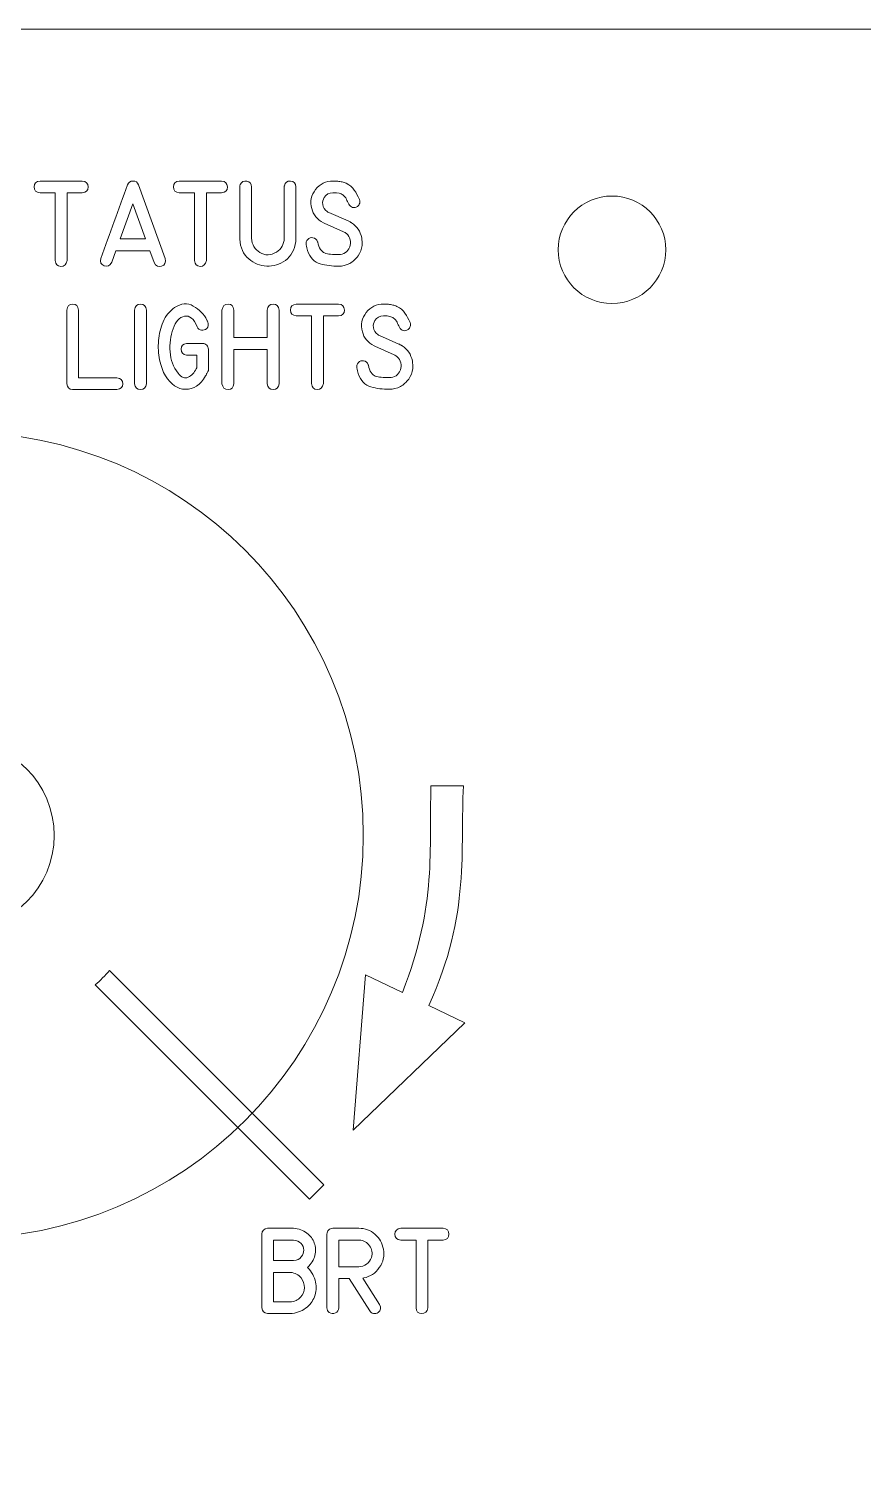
# Model space of a CAD drawing. Header units: millimetres. Extents: x -72 to 72, y -60 to 60.
# Drawn here: x -39.2 to -8.1, y 6.1 to 60.2 of the extents above; entities that cross this region are included whole.
import ezdxf

# ---------------------------------------------------------------- set-up
doc = ezdxf.new("R2010")
doc.units = ezdxf.units.MM
for name, color, linetype in [('CUT', 7, 'Continuous'), ('ENGRAVE', 1, 'Continuous'), ('KNOB_REF_DO_NOT_CUT', 8, 'Continuous')]:
    doc.layers.add(name, color=color, linetype=linetype)

msp = doc.modelspace()

# ---------------------------------------------------------------- linework, layer by layer
at = {"layer": 'CUT', "lineweight": 9}
for centre, major_axis, ratio in [((-17.4739, 52.0091), (0, 2), 1), ((-41.7249, 30.2206), (3.5001, 0), 0.9999714)]:
    msp.add_ellipse(centre, major_axis=major_axis, ratio=ratio, dxfattribs=at)
msp.add_open_spline([(70.6599, -60.1342), (70.9361, -60.152), (71.2072, -60.0547), (71.409, -59.8654), (71.409, -59.8654), (71.6108, -59.676), (71.7252, -59.413), (71.725, -59.1363), (71.725, -59.1363), (71.725, -59.1363), (71.725, -45.2787), (71.725, -45.2787), (71.725, -45.2787), (71.7248, -45.0133), (71.6193, -44.7589), (71.4315, -44.5713), (71.4315, -44.5713), (71.2437, -44.3838), (70.9904, -44.2785), (70.725, -44.2787), (70.725, -44.2787), (70.725, -44.2787), (68.2625, -44.2787), (68.2625, -44.2787), (68.2625, -44.2787), (65.9403, -44.2787), (63.7945, -43.0398), (62.6333, -41.0287), (62.6333, -41.0287), (61.4722, -39.0176), (61.4722, -36.5398), (62.6333, -34.5287), (62.6333, -34.5287), (63.7945, -32.5176), (65.9403, -31.2787), (68.2625, -31.2787), (68.2625, -31.2787), (68.2625, -31.2787), (70.725, -31.2787), (70.725, -31.2787), (70.725, -31.2787), (70.9904, -31.2785), (71.2448, -31.173), (71.4324, -30.9852), (71.4324, -30.9852), (71.6199, -30.7974), (71.7252, -30.5441), (71.725, -30.2787), (71.725, -30.2787), (71.725, -30.2787), (71.725, 40.4463), (71.725, 40.4463), (71.725, 40.4463), (71.7248, 40.7117), (71.6193, 40.9661), (71.4315, 41.1537), (71.4315, 41.1537), (71.2437, 41.3412), (70.9904, 41.4465), (70.725, 41.4463), (70.725, 41.4463), (70.725, 41.4463), (68.2625, 41.4463), (68.2625, 41.4463), (68.2625, 41.4463), (65.9403, 41.4463), (63.7945, 42.6852), (62.6333, 44.6963), (62.6333, 44.6963), (61.4722, 46.7074), (61.4722, 49.1852), (62.6333, 51.1963), (62.6333, 51.1963), (63.7945, 53.2074), (65.9403, 54.4463), (68.2625, 54.4463), (68.2625, 54.4463), (68.2625, 54.4463), (70.725, 54.4463), (70.725, 54.4463), (70.725, 54.4463), (70.9904, 54.4465), (71.2448, 54.552), (71.4324, 54.7398), (71.4324, 54.7398), (71.6199, 54.9276), (71.7252, 55.1809), (71.725, 55.4463), (71.725, 55.4463), (71.725, 55.4463), (71.725, 59.2206), (71.725, 59.2206), (71.725, 59.2206), (71.7248, 59.486), (71.6193, 59.7404), (71.4315, 59.928), (71.4315, 59.928), (71.2437, 60.1155), (70.9904, 60.2208), (70.725, 60.2206), (70.725, 60.2206), (70.725, 60.2206), (-70.725, 60.2206), (-70.725, 60.2206), (-70.725, 60.2206), (-70.9904, 60.2204), (-71.2448, 60.1148), (-71.4324, 59.9271), (-71.4324, 59.9271), (-71.6199, 59.7393), (-71.7252, 59.486), (-71.725, 59.2206), (-71.725, 59.2206), (-71.725, 59.2206), (-71.725, 55.4463), (-71.725, 55.4463), (-71.725, 55.4463), (-71.7248, 55.1809), (-71.6192, 54.9265), (-71.4315, 54.7389), (-71.4315, 54.7389), (-71.2437, 54.5514), (-70.9904, 54.4461), (-70.725, 54.4463), (-70.725, 54.4463), (-70.725, 54.4463), (-68.2625, 54.4463), (-68.2625, 54.4463), (-68.2625, 54.4463), (-65.9403, 54.4463), (-63.7944, 53.2074), (-62.6333, 51.1963), (-62.6333, 51.1963), (-61.4722, 49.1852), (-61.4722, 46.7074), (-62.6333, 44.6963), (-62.6333, 44.6963), (-63.7944, 42.6852), (-65.9403, 41.4463), (-68.2625, 41.4463), (-68.2625, 41.4463), (-68.2625, 41.4463), (-70.725, 41.4463), (-70.725, 41.4463), (-70.725, 41.4463), (-70.9904, 41.4461), (-71.2448, 41.3405), (-71.4324, 41.1528), (-71.4324, 41.1528), (-71.6199, 40.965), (-71.7252, 40.7117), (-71.725, 40.4463), (-71.725, 40.4463), (-71.725, 40.4463), (-71.725, -30.2787), (-71.725, -30.2787), (-71.725, -30.2787), (-71.7248, -30.5441), (-71.6192, -30.7985), (-71.4315, -30.9861), (-71.4315, -30.9861), (-71.2437, -31.1736), (-70.9904, -31.2789), (-70.725, -31.2787), (-70.725, -31.2787), (-70.725, -31.2787), (-68.2625, -31.2787), (-68.2625, -31.2787), (-68.2625, -31.2787), (-65.9403, -31.2787), (-63.7944, -32.5176), (-62.6333, -34.5287), (-62.6333, -34.5287), (-61.4722, -36.5398), (-61.4722, -39.0176), (-62.6333, -41.0287), (-62.6333, -41.0287), (-63.7944, -43.0398), (-65.9403, -44.2787), (-68.2625, -44.2787), (-68.2625, -44.2787), (-68.2625, -44.2787), (-70.725, -44.2787), (-70.725, -44.2787), (-70.725, -44.2787), (-70.9904, -44.2789), (-71.2448, -44.3845), (-71.4324, -44.5722), (-71.4324, -44.5722), (-71.6199, -44.76), (-71.7252, -45.0133), (-71.725, -45.2787), (-71.725, -45.2787), (-71.725, -45.2787), (-71.725, -49.9113), (-71.725, -49.9113), (-71.725, -49.9113), (-71.7247, -50.4387), (-71.3163, -50.8752), (-70.7901, -50.9092), (-70.7901, -50.9092), (-70.7901, -50.9092), (70.6599, -60.1342), (70.6599, -60.1342)], degree=3, knots=[0, 0, 0, 0, 0.0192308, 0.0192308, 0.0192308, 0.0192308, 0.0384615, 0.0384615, 0.0384615, 0.0384615, 0.0576923, 0.0576923, 0.0576923, 0.0576923, 0.0769231, 0.0769231, 0.0769231, 0.0769231, 0.0961538, 0.0961538, 0.0961538, 0.0961538, 0.1153846, 0.1153846, 0.1153846, 0.1153846, 0.1346154, 0.1346154, 0.1346154, 0.1346154, 0.1538462, 0.1538462, 0.1538462, 0.1538462, 0.1730769, 0.1730769, 0.1730769, 0.1730769, 0.1923077, 0.1923077, 0.1923077, 0.1923077, 0.2115385, 0.2115385, 0.2115385, 0.2115385, 0.2307692, 0.2307692, 0.2307692, 0.2307692, 0.25, 0.25, 0.25, 0.25, 0.2692308, 0.2692308, 0.2692308, 0.2692308, 0.2884615, 0.2884615, 0.2884615, 0.2884615, 0.3076923, 0.3076923, 0.3076923, 0.3076923, 0.3269231, 0.3269231, 0.3269231, 0.3269231, 0.3461538, 0.3461538, 0.3461538, 0.3461538, 0.3653846, 0.3653846, 0.3653846, 0.3653846, 0.3846154, 0.3846154, 0.3846154, 0.3846154, 0.4038462, 0.4038462, 0.4038462, 0.4038462, 0.4230769, 0.4230769, 0.4230769, 0.4230769, 0.4423077, 0.4423077, 0.4423077, 0.4423077, 0.4615385, 0.4615385, 0.4615385, 0.4615385, 0.4807692, 0.4807692, 0.4807692, 0.4807692, 0.5, 0.5, 0.5, 0.5, 0.5192308, 0.5192308, 0.5192308, 0.5192308, 0.5384615, 0.5384615, 0.5384615, 0.5384615, 0.5576923, 0.5576923, 0.5576923, 0.5576923, 0.5769231, 0.5769231, 0.5769231, 0.5769231, 0.5961538, 0.5961538, 0.5961538, 0.5961538, 0.6153846, 0.6153846, 0.6153846, 0.6153846, 0.6346154, 0.6346154, 0.6346154, 0.6346154, 0.6538462, 0.6538462, 0.6538462, 0.6538462, 0.6730769, 0.6730769, 0.6730769, 0.6730769, 0.6923077, 0.6923077, 0.6923077, 0.6923077, 0.7115385, 0.7115385, 0.7115385, 0.7115385, 0.7307692, 0.7307692, 0.7307692, 0.7307692, 0.75, 0.75, 0.75, 0.75, 0.7692308, 0.7692308, 0.7692308, 0.7692308, 0.7884615, 0.7884615, 0.7884615, 0.7884615, 0.8076923, 0.8076923, 0.8076923, 0.8076923, 0.8269231, 0.8269231, 0.8269231, 0.8269231, 0.8461538, 0.8461538, 0.8461538, 0.8461538, 0.8653846, 0.8653846, 0.8653846, 0.8653846, 0.8846154, 0.8846154, 0.8846154, 0.8846154, 0.9038462, 0.9038462, 0.9038462, 0.9038462, 0.9230769, 0.9230769, 0.9230769, 0.9230769, 0.9423077, 0.9423077, 0.9423077, 0.9423077, 0.9615385, 0.9615385, 0.9615385, 0.9615385, 1, 1, 1, 1], dxfattribs=at)
at = {"layer": 'ENGRAVE', "lineweight": 9}
for points, knots in [([(-38.1826, 51.609), (-38.1826, 51.609), (-38.1826, 54.1299), (-38.1826, 54.1299), (-38.1826, 54.1299), (-38.1826, 54.1299), (-38.7514, 54.1299), (-38.7514, 54.1299), (-38.7514, 54.1299), (-38.8959, 54.141), (-38.9684, 54.214), (-38.9679, 54.3474), (-38.9679, 54.3474), (-38.9673, 54.4813), (-38.8948, 54.5548), (-38.7514, 54.567), (-38.7514, 54.567), (-38.7514, 54.567), (-37.1777, 54.567), (-37.1777, 54.567), (-37.1777, 54.567), (-37.0354, 54.5559), (-36.9634, 54.4823), (-36.9629, 54.3474), (-36.9629, 54.3474), (-36.9623, 54.213), (-37.0343, 54.14), (-37.1777, 54.1299), (-37.1777, 54.1299), (-37.1777, 54.1299), (-37.745, 54.1299), (-37.745, 54.1299), (-37.745, 54.1299), (-37.745, 54.1299), (-37.745, 51.609), (-37.745, 51.609), (-37.745, 51.609), (-37.7688, 51.4624), (-37.845, 51.3899), (-37.9741, 51.392), (-37.9741, 51.392), (-38.1027, 51.3941), (-38.172, 51.4666), (-38.1826, 51.609)], [0, 0, 0, 0, 0.0833333, 0.0833333, 0.0833333, 0.0833333, 0.1666667, 0.1666667, 0.1666667, 0.1666667, 0.25, 0.25, 0.25, 0.25, 0.3333333, 0.3333333, 0.3333333, 0.3333333, 0.4166667, 0.4166667, 0.4166667, 0.4166667, 0.5, 0.5, 0.5, 0.5, 0.5833333, 0.5833333, 0.5833333, 0.5833333, 0.6666667, 0.6666667, 0.6666667, 0.6666667, 0.75, 0.75, 0.75, 0.75, 0.8333333, 0.8333333, 0.8333333, 0.8333333, 1, 1, 1, 1]), ([(-36.4893, 51.691), (-36.3242, 52.1471), (-36.1586, 52.6027), (-35.9929, 53.0578), (-35.9929, 53.0578), (-35.8268, 53.5129), (-35.6606, 53.9685), (-35.4945, 54.4241), (-35.4945, 54.4241), (-35.4601, 54.5183), (-35.3923, 54.5659), (-35.2913, 54.567), (-35.2913, 54.567), (-35.1897, 54.5681), (-35.1214, 54.5204), (-35.0865, 54.4241), (-35.0865, 54.4241), (-35.0865, 54.4241), (-34.0927, 51.6836), (-34.0927, 51.6836), (-34.0927, 51.6836), (-34.062, 51.5375), (-34.1064, 51.4439), (-34.226, 51.4015), (-34.226, 51.4015), (-34.3462, 51.3587), (-34.4382, 51.4026), (-34.5039, 51.5317), (-34.5039, 51.5317), (-34.5039, 51.5317), (-34.6631, 51.9751), (-34.6631, 51.9751), (-34.6631, 51.9751), (-34.6631, 51.9751), (-35.9268, 51.9751), (-35.9268, 51.9751), (-35.9268, 51.9751), (-35.9268, 51.9751), (-36.0818, 51.5423), (-36.0818, 51.5423), (-36.0818, 51.5423), (-36.148, 51.4121), (-36.2422, 51.3698), (-36.3639, 51.4148), (-36.3639, 51.4148), (-36.4861, 51.4592), (-36.5279, 51.5518), (-36.4893, 51.691)], [0, 0, 0, 0, 0.0769231, 0.0769231, 0.0769231, 0.0769231, 0.1538462, 0.1538462, 0.1538462, 0.1538462, 0.2307692, 0.2307692, 0.2307692, 0.2307692, 0.3076923, 0.3076923, 0.3076923, 0.3076923, 0.3846154, 0.3846154, 0.3846154, 0.3846154, 0.4615385, 0.4615385, 0.4615385, 0.4615385, 0.5384615, 0.5384615, 0.5384615, 0.5384615, 0.6153846, 0.6153846, 0.6153846, 0.6153846, 0.6923077, 0.6923077, 0.6923077, 0.6923077, 0.7692308, 0.7692308, 0.7692308, 0.7692308, 0.8461538, 0.8461538, 0.8461538, 0.8461538, 1, 1, 1, 1]), ([(-33.0016, 51.609), (-33.0016, 51.609), (-33.0016, 54.1299), (-33.0016, 54.1299), (-33.0016, 54.1299), (-33.0016, 54.1299), (-33.5704, 54.1299), (-33.5704, 54.1299), (-33.5704, 54.1299), (-33.7149, 54.141), (-33.7874, 54.214), (-33.7869, 54.3474), (-33.7869, 54.3474), (-33.7863, 54.4813), (-33.7138, 54.5548), (-33.5704, 54.567), (-33.5704, 54.567), (-33.5704, 54.567), (-31.9967, 54.567), (-31.9967, 54.567), (-31.9967, 54.567), (-31.8544, 54.5559), (-31.7824, 54.4823), (-31.7819, 54.3474), (-31.7819, 54.3474), (-31.7813, 54.213), (-31.8533, 54.14), (-31.9967, 54.1299), (-31.9967, 54.1299), (-31.9967, 54.1299), (-32.564, 54.1299), (-32.564, 54.1299), (-32.564, 54.1299), (-32.564, 54.1299), (-32.564, 51.609), (-32.564, 51.609), (-32.564, 51.609), (-32.5878, 51.4624), (-32.664, 51.3899), (-32.7931, 51.392), (-32.7931, 51.392), (-32.9217, 51.3941), (-32.991, 51.4666), (-33.0016, 51.609)], [0, 0, 0, 0, 0.0833333, 0.0833333, 0.0833333, 0.0833333, 0.1666667, 0.1666667, 0.1666667, 0.1666667, 0.25, 0.25, 0.25, 0.25, 0.3333333, 0.3333333, 0.3333333, 0.3333333, 0.4166667, 0.4166667, 0.4166667, 0.4166667, 0.5, 0.5, 0.5, 0.5, 0.5833333, 0.5833333, 0.5833333, 0.5833333, 0.6666667, 0.6666667, 0.6666667, 0.6666667, 0.75, 0.75, 0.75, 0.75, 0.8333333, 0.8333333, 0.8333333, 0.8333333, 1, 1, 1, 1]), ([(-29.2297, 52.4387), (-29.2297, 52.4387), (-29.2297, 52.4075), (-29.2297, 52.4075), (-29.2297, 52.4075), (-29.2329, 52.3556), (-29.235, 52.3249), (-29.2355, 52.3143), (-29.2355, 52.3143), (-29.2789, 51.9984), (-29.4091, 51.7651), (-29.625, 51.6143), (-29.625, 51.6143), (-29.8409, 51.464), (-30.0716, 51.3936), (-30.3161, 51.4036), (-30.3161, 51.4036), (-30.5611, 51.4137), (-30.7855, 51.5026), (-30.9881, 51.6709), (-30.9881, 51.6709), (-31.1913, 51.8397), (-31.3019, 52.0852), (-31.3194, 52.4075), (-31.3194, 52.4075), (-31.3194, 52.4075), (-31.3194, 52.4387), (-31.3194, 52.4387), (-31.3194, 52.4387), (-31.3194, 52.4387), (-31.3194, 54.35), (-31.3194, 54.35), (-31.3194, 54.35), (-31.3194, 54.3807), (-31.3136, 54.4088), (-31.3025, 54.4337), (-31.3025, 54.4337), (-31.2527, 54.5421), (-31.1702, 54.585), (-31.0548, 54.5622), (-31.0548, 54.5622), (-30.94, 54.5395), (-30.8823, 54.4686), (-30.8823, 54.35), (-30.8823, 54.35), (-30.8823, 54.35), (-30.8823, 52.4387), (-30.8823, 52.4387), (-30.8823, 52.4387), (-30.867, 52.2006), (-30.7622, 52.0228), (-30.5685, 51.9053), (-30.5685, 51.9053), (-30.3743, 51.7873), (-30.1706, 51.7926), (-29.9568, 51.9206), (-29.9568, 51.9206), (-29.8605, 51.9773), (-29.7901, 52.0508), (-29.7451, 52.1408), (-29.7451, 52.1408), (-29.7001, 52.2307), (-29.6737, 52.3302), (-29.6652, 52.4387), (-29.6652, 52.4387), (-29.6652, 52.4387), (-29.6652, 54.35), (-29.6652, 54.35), (-29.6652, 54.35), (-29.6652, 54.3686), (-29.6642, 54.3823), (-29.662, 54.3918), (-29.662, 54.3918), (-29.6382, 54.5188), (-29.5604, 54.5765), (-29.4282, 54.5638), (-29.4282, 54.5638), (-29.2959, 54.5517), (-29.2297, 54.4802), (-29.2297, 54.35), (-29.2297, 54.35), (-29.2297, 54.35), (-29.2297, 52.4387), (-29.2297, 52.4387)], [0, 0, 0, 0, 0.0454545, 0.0454545, 0.0454545, 0.0454545, 0.0909091, 0.0909091, 0.0909091, 0.0909091, 0.1363636, 0.1363636, 0.1363636, 0.1363636, 0.1818182, 0.1818182, 0.1818182, 0.1818182, 0.2272727, 0.2272727, 0.2272727, 0.2272727, 0.2727273, 0.2727273, 0.2727273, 0.2727273, 0.3181818, 0.3181818, 0.3181818, 0.3181818, 0.3636364, 0.3636364, 0.3636364, 0.3636364, 0.4090909, 0.4090909, 0.4090909, 0.4090909, 0.4545455, 0.4545455, 0.4545455, 0.4545455, 0.5, 0.5, 0.5, 0.5, 0.5454545, 0.5454545, 0.5454545, 0.5454545, 0.5909091, 0.5909091, 0.5909091, 0.5909091, 0.6363636, 0.6363636, 0.6363636, 0.6363636, 0.6818182, 0.6818182, 0.6818182, 0.6818182, 0.7272727, 0.7272727, 0.7272727, 0.7272727, 0.7727273, 0.7727273, 0.7727273, 0.7727273, 0.8181818, 0.8181818, 0.8181818, 0.8181818, 0.8636364, 0.8636364, 0.8636364, 0.8636364, 0.9090909, 0.9090909, 0.9090909, 0.9090909, 1, 1, 1, 1]), ([(-27.2919, 53.0816), (-27.2919, 53.0816), (-27.2671, 53.071), (-27.2671, 53.071), (-27.2671, 53.071), (-27.2671, 53.071), (-27.239, 53.0573), (-27.239, 53.0573), (-27.239, 53.0573), (-27.239, 53.0573), (-27.2142, 53.043), (-27.2142, 53.043), (-27.2142, 53.043), (-27.2073, 53.0377), (-27.1988, 53.0329), (-27.1903, 53.0282), (-27.1903, 53.0282), (-27.1813, 53.024), (-27.1729, 53.0187), (-27.1644, 53.0139), (-27.1644, 53.0139), (-26.9602, 52.8795), (-26.8332, 52.6932), (-26.785, 52.4556), (-26.785, 52.4556), (-26.7665, 52.3625), (-26.7622, 52.2667), (-26.7723, 52.1688), (-26.7723, 52.1688), (-26.7892, 52.0281), (-26.8384, 51.8984), (-26.9205, 51.7788), (-26.9205, 51.7788), (-27.0025, 51.6592), (-27.1057, 51.5672), (-27.2295, 51.5021), (-27.2295, 51.5021), (-27.3629, 51.4317), (-27.501, 51.3968), (-27.6438, 51.3968), (-27.6438, 51.3968), (-27.8836, 51.3968), (-28.1122, 51.4275), (-28.3307, 51.4888), (-28.3307, 51.4888), (-28.5487, 51.5502), (-28.7043, 51.7148), (-28.7969, 51.9826), (-28.7969, 51.9826), (-28.8096, 52.0169), (-28.8186, 52.0519), (-28.8249, 52.0879), (-28.8249, 52.0879), (-28.8313, 52.1244), (-28.8387, 52.1604), (-28.8466, 52.1969), (-28.8466, 52.1969), (-28.862, 52.2709), (-28.844, 52.3366), (-28.7916, 52.3937), (-28.7916, 52.3937), (-28.7397, 52.4503), (-28.6747, 52.472), (-28.5974, 52.4588), (-28.5974, 52.4588), (-28.5154, 52.4419), (-28.4588, 52.3916), (-28.4265, 52.3069), (-28.4265, 52.3069), (-28.4265, 52.3069), (-28.4217, 52.2926), (-28.4217, 52.2926), (-28.4217, 52.2926), (-28.3725, 52.0683), (-28.2857, 51.9344), (-28.1624, 51.891), (-28.1624, 51.891), (-28.0386, 51.8476), (-27.8671, 51.828), (-27.647, 51.8323), (-27.647, 51.8323), (-27.4443, 51.8323), (-27.3052, 51.9275), (-27.2295, 52.1175), (-27.2295, 52.1175), (-27.1967, 52.2022), (-27.1914, 52.2905), (-27.2142, 52.3821), (-27.2142, 52.3821), (-27.2369, 52.4731), (-27.2819, 52.5498), (-27.3491, 52.6107), (-27.3491, 52.6107), (-27.3793, 52.6366), (-27.4184, 52.6604), (-27.4671, 52.6832), (-27.4671, 52.6832), (-27.4671, 52.6832), (-28.1846, 52.998), (-28.1846, 52.998), (-28.1846, 52.998), (-28.1846, 52.998), (-28.2079, 53.0107), (-28.2079, 53.0107), (-28.2079, 53.0107), (-28.4429, 53.1345), (-28.5884, 53.3108), (-28.645, 53.5394), (-28.645, 53.5394), (-28.7143, 53.8039), (-28.6662, 54.041), (-28.5, 54.2516), (-28.5, 54.2516), (-28.3344, 54.4617), (-28.1164, 54.567), (-27.847, 54.567), (-27.847, 54.567), (-27.847, 54.567), (-27.6761, 54.5622), (-27.6761, 54.5622), (-27.6761, 54.5622), (-27.6206, 54.5522), (-27.5666, 54.5421), (-27.5153, 54.5321), (-27.5153, 54.5321), (-27.4634, 54.5226), (-27.411, 54.5056), (-27.3586, 54.4818), (-27.3586, 54.4818), (-27.2284, 54.421), (-27.1284, 54.3368), (-27.0591, 54.2305), (-27.0591, 54.2305), (-26.9898, 54.1241), (-26.9273, 54.0087), (-26.8718, 53.8849), (-26.8718, 53.8849), (-26.8665, 53.8733), (-26.8617, 53.86), (-26.8575, 53.8447), (-26.8575, 53.8447), (-26.8464, 53.7939), (-26.8517, 53.7479), (-26.8734, 53.7066), (-26.8734, 53.7066), (-26.8855, 53.6806), (-26.8988, 53.6611), (-26.912, 53.6478), (-26.912, 53.6478), (-26.9252, 53.6341), (-26.9363, 53.6251), (-26.9443, 53.6198), (-26.9443, 53.6198), (-26.9983, 53.5817), (-27.057, 53.5701), (-27.121, 53.5859), (-27.121, 53.5859), (-27.1856, 53.6002), (-27.2343, 53.6415), (-27.2687, 53.7098), (-27.2687, 53.7098), (-27.2956, 53.7695), (-27.3242, 53.8309), (-27.3544, 53.8934), (-27.3544, 53.8934), (-27.3851, 53.9558), (-27.4279, 54.0077), (-27.4824, 54.0495), (-27.4824, 54.0495), (-27.5052, 54.0659), (-27.5274, 54.0781), (-27.5486, 54.0855), (-27.5486, 54.0855), (-27.5698, 54.0934), (-27.593, 54.1019), (-27.619, 54.1114), (-27.619, 54.1114), (-27.619, 54.1114), (-27.7195, 54.1283), (-27.7195, 54.1283), (-27.7195, 54.1283), (-27.7195, 54.1283), (-27.8624, 54.1331), (-27.8624, 54.1331), (-27.8624, 54.1331), (-28.001, 54.131), (-28.1069, 54.0712), (-28.1799, 53.9532), (-28.1799, 53.9532), (-28.2296, 53.8775), (-28.2481, 53.7934), (-28.236, 53.7002), (-28.236, 53.7002), (-28.2217, 53.5859), (-28.1677, 53.497), (-28.0746, 53.4335), (-28.0746, 53.4335), (-28.0703, 53.4309), (-28.0661, 53.4272), (-28.0608, 53.4235), (-28.0608, 53.4235), (-28.0555, 53.4203), (-28.0497, 53.4166), (-28.0439, 53.4134), (-28.0439, 53.4134), (-28.0439, 53.4134), (-28.0264, 53.406), (-28.0264, 53.406), (-28.0264, 53.406), (-28.0264, 53.406), (-28.0079, 53.3981), (-28.0079, 53.3981), (-28.0079, 53.3981), (-28.0079, 53.3981), (-27.2919, 53.0816), (-27.2919, 53.0816)], [0, 0, 0, 0, 0.0181818, 0.0181818, 0.0181818, 0.0181818, 0.0363636, 0.0363636, 0.0363636, 0.0363636, 0.0545455, 0.0545455, 0.0545455, 0.0545455, 0.0727273, 0.0727273, 0.0727273, 0.0727273, 0.0909091, 0.0909091, 0.0909091, 0.0909091, 0.1090909, 0.1090909, 0.1090909, 0.1090909, 0.1272727, 0.1272727, 0.1272727, 0.1272727, 0.1454545, 0.1454545, 0.1454545, 0.1454545, 0.1636364, 0.1636364, 0.1636364, 0.1636364, 0.1818182, 0.1818182, 0.1818182, 0.1818182, 0.2, 0.2, 0.2, 0.2, 0.2181818, 0.2181818, 0.2181818, 0.2181818, 0.2363636, 0.2363636, 0.2363636, 0.2363636, 0.2545455, 0.2545455, 0.2545455, 0.2545455, 0.2727273, 0.2727273, 0.2727273, 0.2727273, 0.2909091, 0.2909091, 0.2909091, 0.2909091, 0.3090909, 0.3090909, 0.3090909, 0.3090909, 0.3272727, 0.3272727, 0.3272727, 0.3272727, 0.3454545, 0.3454545, 0.3454545, 0.3454545, 0.3636364, 0.3636364, 0.3636364, 0.3636364, 0.3818182, 0.3818182, 0.3818182, 0.3818182, 0.4, 0.4, 0.4, 0.4, 0.4181818, 0.4181818, 0.4181818, 0.4181818, 0.4363636, 0.4363636, 0.4363636, 0.4363636, 0.4545455, 0.4545455, 0.4545455, 0.4545455, 0.4727273, 0.4727273, 0.4727273, 0.4727273, 0.4909091, 0.4909091, 0.4909091, 0.4909091, 0.5090909, 0.5090909, 0.5090909, 0.5090909, 0.5272727, 0.5272727, 0.5272727, 0.5272727, 0.5454545, 0.5454545, 0.5454545, 0.5454545, 0.5636364, 0.5636364, 0.5636364, 0.5636364, 0.5818182, 0.5818182, 0.5818182, 0.5818182, 0.6, 0.6, 0.6, 0.6, 0.6181818, 0.6181818, 0.6181818, 0.6181818, 0.6363636, 0.6363636, 0.6363636, 0.6363636, 0.6545455, 0.6545455, 0.6545455, 0.6545455, 0.6727273, 0.6727273, 0.6727273, 0.6727273, 0.6909091, 0.6909091, 0.6909091, 0.6909091, 0.7090909, 0.7090909, 0.7090909, 0.7090909, 0.7272727, 0.7272727, 0.7272727, 0.7272727, 0.7454545, 0.7454545, 0.7454545, 0.7454545, 0.7636364, 0.7636364, 0.7636364, 0.7636364, 0.7818182, 0.7818182, 0.7818182, 0.7818182, 0.8, 0.8, 0.8, 0.8, 0.8181818, 0.8181818, 0.8181818, 0.8181818, 0.8363636, 0.8363636, 0.8363636, 0.8363636, 0.8545455, 0.8545455, 0.8545455, 0.8545455, 0.8727273, 0.8727273, 0.8727273, 0.8727273, 0.8909091, 0.8909091, 0.8909091, 0.8909091, 0.9090909, 0.9090909, 0.9090909, 0.9090909, 0.9272727, 0.9272727, 0.9272727, 0.9272727, 0.9454545, 0.9454545, 0.9454545, 0.9454545, 0.9636364, 0.9636364, 0.9636364, 0.9636364, 1, 1, 1, 1]), ([(-34.8214, 52.4106), (-34.8214, 52.4106), (-35.2928, 53.7129), (-35.2928, 53.7129), (-35.2928, 53.7129), (-35.2928, 53.7129), (-35.767, 52.4106), (-35.767, 52.4106), (-35.767, 52.4106), (-35.767, 52.4106), (-34.8214, 52.4106), (-34.8214, 52.4106)], [0, 0, 0, 0, 0.25, 0.25, 0.25, 0.25, 0.5, 0.5, 0.5, 0.5, 1, 1, 1, 1]), ([(-35.2928, 53.7129), (-35.2928, 53.7129), (-34.8214, 52.4106), (-34.8214, 52.4106), (-34.8214, 52.4106), (-34.8214, 52.4106), (-35.2928, 53.7129), (-35.2928, 53.7129)], [0, 0, 0, 0, 0.3333333, 0.3333333, 0.3333333, 0.3333333, 1, 1, 1, 1]), ([(-37.5391, 46.811), (-37.6661, 46.8195), (-37.7396, 46.8909), (-37.7592, 47.0264), (-37.7592, 47.0264), (-37.7592, 47.0264), (-37.7592, 49.7675), (-37.7592, 49.7675), (-37.7592, 49.7675), (-37.7375, 49.9162), (-37.6618, 49.9892), (-37.5327, 49.9871), (-37.5327, 49.9871), (-37.4036, 49.9844), (-37.3332, 49.9109), (-37.3221, 49.7675), (-37.3221, 49.7675), (-37.3221, 49.7675), (-37.3221, 47.2439), (-37.3221, 47.2439), (-37.3221, 47.2439), (-37.3221, 47.2439), (-35.8912, 47.2449), (-35.8912, 47.2449), (-35.8912, 47.2449), (-35.7441, 47.2285), (-35.6716, 47.1544), (-35.6732, 47.0227), (-35.6732, 47.0227), (-35.6748, 46.8909), (-35.7478, 46.8205), (-35.8928, 46.811), (-35.8928, 46.811), (-35.8928, 46.811), (-37.5391, 46.811), (-37.5391, 46.811)], [0, 0, 0, 0, 0.1, 0.1, 0.1, 0.1, 0.2, 0.2, 0.2, 0.2, 0.3, 0.3, 0.3, 0.3, 0.4, 0.4, 0.4, 0.4, 0.5, 0.5, 0.5, 0.5, 0.6, 0.6, 0.6, 0.6, 0.7, 0.7, 0.7, 0.7, 0.8, 0.8, 0.8, 0.8, 1, 1, 1, 1]), ([(-34.7921, 47.0264), (-34.8149, 46.8809), (-34.8884, 46.8084), (-35.0128, 46.8089), (-35.0128, 46.8089), (-35.1377, 46.8094), (-35.2107, 46.8819), (-35.2324, 47.0264), (-35.2324, 47.0264), (-35.2324, 47.0264), (-35.2324, 49.7675), (-35.2324, 49.7675), (-35.2324, 49.7675), (-35.2107, 49.913), (-35.1377, 49.9865), (-35.0128, 49.9871), (-35.0128, 49.9871), (-34.8884, 49.9876), (-34.8149, 49.914), (-34.7921, 49.7675), (-34.7921, 49.7675), (-34.7921, 49.7675), (-34.7921, 47.0264), (-34.7921, 47.0264)], [0, 0, 0, 0, 0.1428571, 0.1428571, 0.1428571, 0.1428571, 0.2857143, 0.2857143, 0.2857143, 0.2857143, 0.4285714, 0.4285714, 0.4285714, 0.4285714, 0.5714286, 0.5714286, 0.5714286, 0.5714286, 0.7142857, 0.7142857, 0.7142857, 0.7142857, 1, 1, 1, 1]), ([(-33.2914, 48.0916), (-33.2914, 48.0916), (-33.3052, 48.0932), (-33.3052, 48.0932), (-33.3052, 48.0932), (-33.4317, 48.1085), (-33.4946, 48.1805), (-33.4946, 48.3086), (-33.4946, 48.3086), (-33.4946, 48.4366), (-33.4317, 48.5086), (-33.3052, 48.5239), (-33.3052, 48.5239), (-33.3052, 48.5239), (-33.2914, 48.5271), (-33.2914, 48.5271), (-33.2914, 48.5271), (-33.2914, 48.5271), (-33.2777, 48.5271), (-33.2777, 48.5271), (-33.2777, 48.5271), (-33.2777, 48.5271), (-32.7057, 48.5271), (-32.7057, 48.5271), (-32.7057, 48.5271), (-32.6453, 48.5271), (-32.594, 48.5059), (-32.5511, 48.4631), (-32.5511, 48.4631), (-32.5083, 48.4202), (-32.4871, 48.3684), (-32.4871, 48.3086), (-32.4871, 48.3086), (-32.4871, 48.3086), (-32.4871, 47.5227), (-32.4871, 47.5227), (-32.4871, 47.5227), (-32.4871, 47.5227), (-32.5056, 47.4825), (-32.5056, 47.4825), (-32.5056, 47.4825), (-32.5056, 47.4825), (-32.5162, 47.4577), (-32.5162, 47.4577), (-32.5162, 47.4577), (-32.5162, 47.4577), (-32.5273, 47.4344), (-32.5273, 47.4344), (-32.5273, 47.4344), (-32.5273, 47.4344), (-32.5395, 47.4111), (-32.5395, 47.4111), (-32.5395, 47.4111), (-32.5395, 47.4111), (-32.5522, 47.3878), (-32.5522, 47.3878), (-32.5522, 47.3878), (-32.5522, 47.3878), (-32.5628, 47.3645), (-32.5628, 47.3645), (-32.5628, 47.3645), (-32.5628, 47.3645), (-32.5755, 47.3412), (-32.5755, 47.3412), (-32.5755, 47.3412), (-32.5755, 47.3412), (-32.5892, 47.318), (-32.5892, 47.318), (-32.5892, 47.318), (-32.7898, 46.9772), (-33.039, 46.8105), (-33.3364, 46.8179), (-33.3364, 46.8179), (-33.6343, 46.8258), (-33.8841, 46.9941), (-34.0868, 47.3227), (-34.0868, 47.3227), (-34.1831, 47.4788), (-34.254, 47.6741), (-34.3006, 47.9096), (-34.3006, 47.9096), (-34.3471, 48.1445), (-34.3614, 48.3848), (-34.3424, 48.6303), (-34.3424, 48.6303), (-34.3239, 48.8758), (-34.2667, 49.1092), (-34.1715, 49.3309), (-34.1715, 49.3309), (-34.0757, 49.5526), (-33.9328, 49.7288), (-33.7428, 49.859), (-33.7428, 49.859), (-33.5047, 50.0204), (-33.2735, 50.0389), (-33.048, 49.9156), (-33.048, 49.9156), (-32.8226, 49.7918), (-32.6543, 49.6188), (-32.5427, 49.3955), (-32.5427, 49.3955), (-32.5427, 49.3955), (-32.5305, 49.3706), (-32.5305, 49.3706), (-32.5305, 49.3706), (-32.5305, 49.3706), (-32.521, 49.3489), (-32.521, 49.3489), (-32.521, 49.3489), (-32.521, 49.3489), (-32.5088, 49.3256), (-32.5088, 49.3256), (-32.5088, 49.3256), (-32.4734, 49.2277), (-32.4871, 49.1473), (-32.549, 49.0854), (-32.549, 49.0854), (-32.6088, 49.0266), (-32.6739, 49.0044), (-32.7443, 49.0192), (-32.7443, 49.0192), (-32.8147, 49.0346), (-32.8686, 49.0758), (-32.9073, 49.1441), (-32.9073, 49.1441), (-33.0279, 49.4441), (-33.1835, 49.5749), (-33.3745, 49.5362), (-33.3745, 49.5362), (-33.565, 49.4981), (-33.7079, 49.342), (-33.8032, 49.0684), (-33.8032, 49.0684), (-33.8963, 48.8039), (-33.9328, 48.5192), (-33.9132, 48.2149), (-33.9132, 48.2149), (-33.8936, 47.9106), (-33.7942, 47.645), (-33.6153, 47.419), (-33.6153, 47.419), (-33.4925, 47.2608), (-33.3676, 47.21), (-33.2401, 47.2666), (-33.2401, 47.2666), (-33.1131, 47.3238), (-33.0131, 47.4296), (-32.9396, 47.5847), (-32.9396, 47.5847), (-32.9396, 47.5847), (-32.9226, 47.6185), (-32.9226, 47.6185), (-32.9226, 47.6185), (-32.9226, 47.6185), (-32.9226, 48.0916), (-32.9226, 48.0916), (-32.9226, 48.0916), (-32.9226, 48.0916), (-33.2914, 48.0916), (-33.2914, 48.0916)], [0, 0, 0, 0, 0.0243902, 0.0243902, 0.0243902, 0.0243902, 0.0487805, 0.0487805, 0.0487805, 0.0487805, 0.0731707, 0.0731707, 0.0731707, 0.0731707, 0.097561, 0.097561, 0.097561, 0.097561, 0.1219512, 0.1219512, 0.1219512, 0.1219512, 0.1463415, 0.1463415, 0.1463415, 0.1463415, 0.1707317, 0.1707317, 0.1707317, 0.1707317, 0.195122, 0.195122, 0.195122, 0.195122, 0.2195122, 0.2195122, 0.2195122, 0.2195122, 0.2439024, 0.2439024, 0.2439024, 0.2439024, 0.2682927, 0.2682927, 0.2682927, 0.2682927, 0.2926829, 0.2926829, 0.2926829, 0.2926829, 0.3170732, 0.3170732, 0.3170732, 0.3170732, 0.3414634, 0.3414634, 0.3414634, 0.3414634, 0.3658537, 0.3658537, 0.3658537, 0.3658537, 0.3902439, 0.3902439, 0.3902439, 0.3902439, 0.4146341, 0.4146341, 0.4146341, 0.4146341, 0.4390244, 0.4390244, 0.4390244, 0.4390244, 0.4634146, 0.4634146, 0.4634146, 0.4634146, 0.4878049, 0.4878049, 0.4878049, 0.4878049, 0.5121951, 0.5121951, 0.5121951, 0.5121951, 0.5365854, 0.5365854, 0.5365854, 0.5365854, 0.5609756, 0.5609756, 0.5609756, 0.5609756, 0.5853659, 0.5853659, 0.5853659, 0.5853659, 0.6097561, 0.6097561, 0.6097561, 0.6097561, 0.6341463, 0.6341463, 0.6341463, 0.6341463, 0.6585366, 0.6585366, 0.6585366, 0.6585366, 0.6829268, 0.6829268, 0.6829268, 0.6829268, 0.7073171, 0.7073171, 0.7073171, 0.7073171, 0.7317073, 0.7317073, 0.7317073, 0.7317073, 0.7560976, 0.7560976, 0.7560976, 0.7560976, 0.7804878, 0.7804878, 0.7804878, 0.7804878, 0.804878, 0.804878, 0.804878, 0.804878, 0.8292683, 0.8292683, 0.8292683, 0.8292683, 0.8536585, 0.8536585, 0.8536585, 0.8536585, 0.8780488, 0.8780488, 0.8780488, 0.8780488, 0.902439, 0.902439, 0.902439, 0.902439, 0.9268293, 0.9268293, 0.9268293, 0.9268293, 0.9512195, 0.9512195, 0.9512195, 0.9512195, 1, 1, 1, 1]), ([(-31.9818, 47.0264), (-31.9818, 47.0264), (-31.9818, 49.7675), (-31.9818, 49.7675), (-31.9818, 49.7675), (-31.9601, 49.9162), (-31.8844, 49.9892), (-31.7553, 49.9871), (-31.7553, 49.9871), (-31.6262, 49.9844), (-31.5558, 49.9109), (-31.5447, 49.7675), (-31.5447, 49.7675), (-31.5447, 49.7675), (-31.5447, 48.7425), (-31.5447, 48.7425), (-31.5447, 48.7425), (-31.5447, 48.7425), (-30.2964, 48.7425), (-30.2964, 48.7425), (-30.2964, 48.7425), (-30.2964, 48.7425), (-30.2964, 49.7675), (-30.2964, 49.7675), (-30.2964, 49.7675), (-30.2747, 49.913), (-30.2017, 49.9865), (-30.0773, 49.9871), (-30.0773, 49.9871), (-29.953, 49.9876), (-29.8789, 49.914), (-29.8561, 49.7675), (-29.8561, 49.7675), (-29.8561, 49.7675), (-29.8561, 47.0264), (-29.8561, 47.0264), (-29.8561, 47.0264), (-29.8789, 46.8809), (-29.953, 46.8084), (-30.0773, 46.8089), (-30.0773, 46.8089), (-30.2017, 46.8094), (-30.2747, 46.8819), (-30.2964, 47.0264), (-30.2964, 47.0264), (-30.2964, 47.0264), (-30.2964, 48.3022), (-30.2964, 48.3022), (-30.2964, 48.3022), (-30.2964, 48.3022), (-31.5447, 48.3022), (-31.5447, 48.3022), (-31.5447, 48.3022), (-31.5447, 48.3022), (-31.5447, 47.0264), (-31.5447, 47.0264), (-31.5447, 47.0264), (-31.5558, 46.884), (-31.6262, 46.8115), (-31.7553, 46.8094), (-31.7553, 46.8094), (-31.8844, 46.8073), (-31.9601, 46.8798), (-31.9818, 47.0264)], [0, 0, 0, 0, 0.0588235, 0.0588235, 0.0588235, 0.0588235, 0.1176471, 0.1176471, 0.1176471, 0.1176471, 0.1764706, 0.1764706, 0.1764706, 0.1764706, 0.2352941, 0.2352941, 0.2352941, 0.2352941, 0.2941176, 0.2941176, 0.2941176, 0.2941176, 0.3529412, 0.3529412, 0.3529412, 0.3529412, 0.4117647, 0.4117647, 0.4117647, 0.4117647, 0.4705882, 0.4705882, 0.4705882, 0.4705882, 0.5294118, 0.5294118, 0.5294118, 0.5294118, 0.5882353, 0.5882353, 0.5882353, 0.5882353, 0.6470588, 0.6470588, 0.6470588, 0.6470588, 0.7058824, 0.7058824, 0.7058824, 0.7058824, 0.7647059, 0.7647059, 0.7647059, 0.7647059, 0.8235294, 0.8235294, 0.8235294, 0.8235294, 0.8823529, 0.8823529, 0.8823529, 0.8823529, 1, 1, 1, 1]), ([(-28.6491, 47.0296), (-28.6491, 47.0296), (-28.6491, 49.5505), (-28.6491, 49.5505), (-28.6491, 49.5505), (-28.6491, 49.5505), (-29.2179, 49.5505), (-29.2179, 49.5505), (-29.2179, 49.5505), (-29.3624, 49.5616), (-29.4349, 49.6346), (-29.4344, 49.768), (-29.4344, 49.768), (-29.4338, 49.9019), (-29.3613, 49.9754), (-29.2179, 49.9876), (-29.2179, 49.9876), (-29.2179, 49.9876), (-27.6442, 49.9876), (-27.6442, 49.9876), (-27.6442, 49.9876), (-27.5019, 49.9765), (-27.4299, 49.9029), (-27.4294, 49.768), (-27.4294, 49.768), (-27.4288, 49.6336), (-27.5008, 49.5606), (-27.6442, 49.5505), (-27.6442, 49.5505), (-27.6442, 49.5505), (-28.2115, 49.5505), (-28.2115, 49.5505), (-28.2115, 49.5505), (-28.2115, 49.5505), (-28.2115, 47.0296), (-28.2115, 47.0296), (-28.2115, 47.0296), (-28.2353, 46.883), (-28.3115, 46.8105), (-28.4406, 46.8126), (-28.4406, 46.8126), (-28.5692, 46.8147), (-28.6385, 46.8872), (-28.6491, 47.0296)], [0, 0, 0, 0, 0.0833333, 0.0833333, 0.0833333, 0.0833333, 0.1666667, 0.1666667, 0.1666667, 0.1666667, 0.25, 0.25, 0.25, 0.25, 0.3333333, 0.3333333, 0.3333333, 0.3333333, 0.4166667, 0.4166667, 0.4166667, 0.4166667, 0.5, 0.5, 0.5, 0.5, 0.5833333, 0.5833333, 0.5833333, 0.5833333, 0.6666667, 0.6666667, 0.6666667, 0.6666667, 0.75, 0.75, 0.75, 0.75, 0.8333333, 0.8333333, 0.8333333, 0.8333333, 1, 1, 1, 1]), ([(-25.4074, 48.5022), (-25.4074, 48.5022), (-25.3826, 48.4916), (-25.3826, 48.4916), (-25.3826, 48.4916), (-25.3826, 48.4916), (-25.3545, 48.4779), (-25.3545, 48.4779), (-25.3545, 48.4779), (-25.3545, 48.4779), (-25.3297, 48.4636), (-25.3297, 48.4636), (-25.3297, 48.4636), (-25.3228, 48.4583), (-25.3143, 48.4535), (-25.3058, 48.4488), (-25.3058, 48.4488), (-25.2968, 48.4446), (-25.2884, 48.4393), (-25.2799, 48.4345), (-25.2799, 48.4345), (-25.0757, 48.3001), (-24.9487, 48.1138), (-24.9005, 47.8762), (-24.9005, 47.8762), (-24.882, 47.7831), (-24.8777, 47.6873), (-24.8878, 47.5894), (-24.8878, 47.5894), (-24.9047, 47.4487), (-24.9539, 47.319), (-25.036, 47.1994), (-25.036, 47.1994), (-25.118, 47.0798), (-25.2212, 46.9878), (-25.345, 46.9227), (-25.345, 46.9227), (-25.4784, 46.8523), (-25.6165, 46.8174), (-25.7593, 46.8174), (-25.7593, 46.8174), (-25.9991, 46.8174), (-26.2277, 46.8481), (-26.4462, 46.9094), (-26.4462, 46.9094), (-26.6642, 46.9708), (-26.8198, 47.1354), (-26.9124, 47.4032), (-26.9124, 47.4032), (-26.9251, 47.4375), (-26.9341, 47.4725), (-26.9404, 47.5085), (-26.9404, 47.5085), (-26.9468, 47.545), (-26.9542, 47.581), (-26.9621, 47.6175), (-26.9621, 47.6175), (-26.9775, 47.6915), (-26.9595, 47.7572), (-26.9071, 47.8143), (-26.9071, 47.8143), (-26.8552, 47.8709), (-26.7902, 47.8926), (-26.7129, 47.8794), (-26.7129, 47.8794), (-26.6309, 47.8625), (-26.5743, 47.8122), (-26.542, 47.7275), (-26.542, 47.7275), (-26.542, 47.7275), (-26.5372, 47.7132), (-26.5372, 47.7132), (-26.5372, 47.7132), (-26.488, 47.4889), (-26.4012, 47.355), (-26.2779, 47.3116), (-26.2779, 47.3116), (-26.1541, 47.2682), (-25.9826, 47.2486), (-25.7625, 47.2529), (-25.7625, 47.2529), (-25.5598, 47.2529), (-25.4207, 47.3481), (-25.345, 47.5381), (-25.345, 47.5381), (-25.3122, 47.6228), (-25.3069, 47.7111), (-25.3297, 47.8027), (-25.3297, 47.8027), (-25.3524, 47.8937), (-25.3974, 47.9704), (-25.4646, 48.0313), (-25.4646, 48.0313), (-25.4948, 48.0572), (-25.5339, 48.081), (-25.5826, 48.1038), (-25.5826, 48.1038), (-25.5826, 48.1038), (-26.3001, 48.4186), (-26.3001, 48.4186), (-26.3001, 48.4186), (-26.3001, 48.4186), (-26.3234, 48.4313), (-26.3234, 48.4313), (-26.3234, 48.4313), (-26.5584, 48.5551), (-26.7039, 48.7314), (-26.7605, 48.96), (-26.7605, 48.96), (-26.8298, 49.2245), (-26.7817, 49.4616), (-26.6155, 49.6722), (-26.6155, 49.6722), (-26.4499, 49.8823), (-26.2319, 49.9876), (-25.9625, 49.9876), (-25.9625, 49.9876), (-25.9625, 49.9876), (-25.7916, 49.9828), (-25.7916, 49.9828), (-25.7916, 49.9828), (-25.7361, 49.9728), (-25.6821, 49.9627), (-25.6308, 49.9527), (-25.6308, 49.9527), (-25.5789, 49.9432), (-25.5265, 49.9262), (-25.4741, 49.9024), (-25.4741, 49.9024), (-25.3439, 49.8416), (-25.2439, 49.7574), (-25.1746, 49.6511), (-25.1746, 49.6511), (-25.1053, 49.5447), (-25.0428, 49.4293), (-24.9873, 49.3055), (-24.9873, 49.3055), (-24.982, 49.2939), (-24.9772, 49.2806), (-24.973, 49.2653), (-24.973, 49.2653), (-24.9619, 49.2145), (-24.9672, 49.1685), (-24.9889, 49.1272), (-24.9889, 49.1272), (-25.001, 49.1012), (-25.0143, 49.0817), (-25.0275, 49.0684), (-25.0275, 49.0684), (-25.0407, 49.0547), (-25.0518, 49.0457), (-25.0598, 49.0404), (-25.0598, 49.0404), (-25.1138, 49.0023), (-25.1725, 48.9907), (-25.2365, 49.0065), (-25.2365, 49.0065), (-25.3011, 49.0208), (-25.3498, 49.0621), (-25.3842, 49.1304), (-25.3842, 49.1304), (-25.4111, 49.1901), (-25.4397, 49.2515), (-25.4699, 49.314), (-25.4699, 49.314), (-25.5006, 49.3764), (-25.5434, 49.4283), (-25.5979, 49.4701), (-25.5979, 49.4701), (-25.6207, 49.4865), (-25.6429, 49.4987), (-25.6641, 49.5061), (-25.6641, 49.5061), (-25.6853, 49.514), (-25.7085, 49.5225), (-25.7345, 49.532), (-25.7345, 49.532), (-25.7345, 49.532), (-25.835, 49.5489), (-25.835, 49.5489), (-25.835, 49.5489), (-25.835, 49.5489), (-25.9779, 49.5537), (-25.9779, 49.5537), (-25.9779, 49.5537), (-26.1165, 49.5516), (-26.2224, 49.4918), (-26.2954, 49.3738), (-26.2954, 49.3738), (-26.3451, 49.2981), (-26.3636, 49.214), (-26.3515, 49.1208), (-26.3515, 49.1208), (-26.3372, 49.0065), (-26.2832, 48.9176), (-26.1901, 48.8541), (-26.1901, 48.8541), (-26.1858, 48.8515), (-26.1816, 48.8478), (-26.1763, 48.8441), (-26.1763, 48.8441), (-26.171, 48.8409), (-26.1652, 48.8372), (-26.1594, 48.834), (-26.1594, 48.834), (-26.1594, 48.834), (-26.1419, 48.8266), (-26.1419, 48.8266), (-26.1419, 48.8266), (-26.1419, 48.8266), (-26.1234, 48.8187), (-26.1234, 48.8187), (-26.1234, 48.8187), (-26.1234, 48.8187), (-25.4074, 48.5022), (-25.4074, 48.5022)], [0, 0, 0, 0, 0.0181818, 0.0181818, 0.0181818, 0.0181818, 0.0363636, 0.0363636, 0.0363636, 0.0363636, 0.0545455, 0.0545455, 0.0545455, 0.0545455, 0.0727273, 0.0727273, 0.0727273, 0.0727273, 0.0909091, 0.0909091, 0.0909091, 0.0909091, 0.1090909, 0.1090909, 0.1090909, 0.1090909, 0.1272727, 0.1272727, 0.1272727, 0.1272727, 0.1454545, 0.1454545, 0.1454545, 0.1454545, 0.1636364, 0.1636364, 0.1636364, 0.1636364, 0.1818182, 0.1818182, 0.1818182, 0.1818182, 0.2, 0.2, 0.2, 0.2, 0.2181818, 0.2181818, 0.2181818, 0.2181818, 0.2363636, 0.2363636, 0.2363636, 0.2363636, 0.2545455, 0.2545455, 0.2545455, 0.2545455, 0.2727273, 0.2727273, 0.2727273, 0.2727273, 0.2909091, 0.2909091, 0.2909091, 0.2909091, 0.3090909, 0.3090909, 0.3090909, 0.3090909, 0.3272727, 0.3272727, 0.3272727, 0.3272727, 0.3454545, 0.3454545, 0.3454545, 0.3454545, 0.3636364, 0.3636364, 0.3636364, 0.3636364, 0.3818182, 0.3818182, 0.3818182, 0.3818182, 0.4, 0.4, 0.4, 0.4, 0.4181818, 0.4181818, 0.4181818, 0.4181818, 0.4363636, 0.4363636, 0.4363636, 0.4363636, 0.4545455, 0.4545455, 0.4545455, 0.4545455, 0.4727273, 0.4727273, 0.4727273, 0.4727273, 0.4909091, 0.4909091, 0.4909091, 0.4909091, 0.5090909, 0.5090909, 0.5090909, 0.5090909, 0.5272727, 0.5272727, 0.5272727, 0.5272727, 0.5454545, 0.5454545, 0.5454545, 0.5454545, 0.5636364, 0.5636364, 0.5636364, 0.5636364, 0.5818182, 0.5818182, 0.5818182, 0.5818182, 0.6, 0.6, 0.6, 0.6, 0.6181818, 0.6181818, 0.6181818, 0.6181818, 0.6363636, 0.6363636, 0.6363636, 0.6363636, 0.6545455, 0.6545455, 0.6545455, 0.6545455, 0.6727273, 0.6727273, 0.6727273, 0.6727273, 0.6909091, 0.6909091, 0.6909091, 0.6909091, 0.7090909, 0.7090909, 0.7090909, 0.7090909, 0.7272727, 0.7272727, 0.7272727, 0.7272727, 0.7454545, 0.7454545, 0.7454545, 0.7454545, 0.7636364, 0.7636364, 0.7636364, 0.7636364, 0.7818182, 0.7818182, 0.7818182, 0.7818182, 0.8, 0.8, 0.8, 0.8, 0.8181818, 0.8181818, 0.8181818, 0.8181818, 0.8363636, 0.8363636, 0.8363636, 0.8363636, 0.8545455, 0.8545455, 0.8545455, 0.8545455, 0.8727273, 0.8727273, 0.8727273, 0.8727273, 0.8909091, 0.8909091, 0.8909091, 0.8909091, 0.9090909, 0.9090909, 0.9090909, 0.9090909, 0.9272727, 0.9272727, 0.9272727, 0.9272727, 0.9454545, 0.9454545, 0.9454545, 0.9454545, 0.9636364, 0.9636364, 0.9636364, 0.9636364, 1, 1, 1, 1]), ([(-24.2076, 32.0641), (-24.286, 29.7029), (-23.9764, 27.6778), (-25.2659, 24.3753), (-25.2659, 24.3753), (-25.2659, 24.3753), (-26.6384, 25.0341), (-26.6384, 25.0341), (-26.6384, 25.0341), (-26.6384, 25.0341), (-27.0973, 19.2509), (-27.0973, 19.2509), (-27.0973, 19.2509), (-27.0973, 19.2509), (-22.9494, 23.2454), (-22.9494, 23.2454), (-22.9494, 23.2454), (-22.9494, 23.2454), (-24.2906, 23.8895), (-24.2906, 23.8895), (-24.2906, 23.8895), (-22.7176, 27.3144), (-23.1371, 29.723), (-22.996, 32.064), (-22.996, 32.064), (-22.996, 32.064), (-24.2076, 32.0641), (-24.2076, 32.0641)], [0, 0, 0, 0, 0.125, 0.125, 0.125, 0.125, 0.25, 0.25, 0.25, 0.25, 0.375, 0.375, 0.375, 0.375, 0.5, 0.5, 0.5, 0.5, 0.625, 0.625, 0.625, 0.625, 0.75, 0.75, 0.75, 0.75, 1, 1, 1, 1]), ([(-36.1637, 25.1895), (-36.1637, 25.1895), (-28.1946, 17.2205), (-28.1946, 17.2205), (-28.1946, 17.2205), (-28.1946, 17.2205), (-28.7248, 16.6903), (-28.7248, 16.6903), (-28.7248, 16.6903), (-28.7248, 16.6903), (-36.6938, 24.6593), (-36.6938, 24.6593), (-36.6938, 24.6593), (-36.5084, 24.8271), (-36.3315, 25.0041), (-36.1637, 25.1895)], [0, 0, 0, 0, 0.2, 0.2, 0.2, 0.2, 0.4, 0.4, 0.4, 0.4, 0.6, 0.6, 0.6, 0.6, 1, 1, 1, 1]), ([(-29.3223, 15.6032), (-29.126, 15.5868), (-28.9609, 15.527), (-28.827, 15.4249), (-28.827, 15.4249), (-28.6931, 15.3227), (-28.6, 15.1994), (-28.5487, 15.055), (-28.5487, 15.055), (-28.4968, 14.9111), (-28.4899, 14.7576), (-28.5275, 14.5946), (-28.5275, 14.5946), (-28.5651, 14.4322), (-28.6566, 14.2824), (-28.8011, 14.1459), (-28.8011, 14.1459), (-28.6418, 13.9787), (-28.5428, 13.7977), (-28.5037, 13.6035), (-28.5037, 13.6035), (-28.4645, 13.4093), (-28.4767, 13.2272), (-28.5402, 13.0584), (-28.5402, 13.0584), (-28.6037, 12.8896), (-28.7138, 12.7462), (-28.8709, 12.6282), (-28.8709, 12.6282), (-29.0281, 12.5102), (-29.2228, 12.4435), (-29.4557, 12.4282), (-29.4557, 12.4282), (-29.4557, 12.4282), (-29.4599, 12.4282), (-29.4599, 12.4282), (-29.4599, 12.4282), (-29.4599, 12.4282), (-30.2849, 12.4282), (-30.2849, 12.4282), (-30.2849, 12.4282), (-30.4119, 12.4457), (-30.4854, 12.5176), (-30.505, 12.6436), (-30.505, 12.6436), (-30.505, 12.6436), (-30.505, 15.3831), (-30.505, 15.3831), (-30.505, 15.3831), (-30.4875, 15.5111), (-30.414, 15.5847), (-30.2849, 15.6032), (-30.2849, 15.6032), (-30.2849, 15.6032), (-29.3223, 15.6032), (-29.3223, 15.6032)], [0, 0, 0, 0, 0.0666667, 0.0666667, 0.0666667, 0.0666667, 0.1333333, 0.1333333, 0.1333333, 0.1333333, 0.2, 0.2, 0.2, 0.2, 0.2666667, 0.2666667, 0.2666667, 0.2666667, 0.3333333, 0.3333333, 0.3333333, 0.3333333, 0.4, 0.4, 0.4, 0.4, 0.4666667, 0.4666667, 0.4666667, 0.4666667, 0.5333333, 0.5333333, 0.5333333, 0.5333333, 0.6, 0.6, 0.6, 0.6, 0.6666667, 0.6666667, 0.6666667, 0.6666667, 0.7333333, 0.7333333, 0.7333333, 0.7333333, 0.8, 0.8, 0.8, 0.8, 0.8666667, 0.8666667, 0.8666667, 0.8666667, 1, 1, 1, 1]), ([(-29.3223, 15.1629), (-29.3223, 15.1629), (-30.0663, 15.1629), (-30.0663, 15.1629), (-30.0663, 15.1629), (-30.0663, 15.1629), (-30.0663, 14.3988), (-30.0663, 14.3988), (-30.0663, 14.3988), (-30.0663, 14.3988), (-29.3175, 14.3988), (-29.3175, 14.3988), (-29.3175, 14.3988), (-29.1895, 14.412), (-29.0937, 14.4581), (-29.0313, 14.5375), (-29.0313, 14.5375), (-28.9688, 14.6163), (-28.9387, 14.701), (-28.9397, 14.7915), (-28.9397, 14.7915), (-28.9413, 14.8819), (-28.9741, 14.9645), (-29.0387, 15.0396), (-29.0387, 15.0396), (-29.1027, 15.1148), (-29.1969, 15.1555), (-29.3223, 15.1629)], [0, 0, 0, 0, 0.125, 0.125, 0.125, 0.125, 0.25, 0.25, 0.25, 0.25, 0.375, 0.375, 0.375, 0.375, 0.5, 0.5, 0.5, 0.5, 0.625, 0.625, 0.625, 0.625, 0.75, 0.75, 0.75, 0.75, 1, 1, 1, 1]), ([(-26.1177, 12.7648), (-26.0515, 12.6478), (-26.0701, 12.5499), (-26.1732, 12.47), (-26.1732, 12.47), (-26.223, 12.4351), (-26.2801, 12.4229), (-26.3447, 12.4346), (-26.3447, 12.4346), (-26.4093, 12.4457), (-26.4563, 12.4779), (-26.4865, 12.5303), (-26.4865, 12.5303), (-26.4865, 12.5303), (-27.2506, 13.7384), (-27.2506, 13.7384), (-27.2506, 13.7384), (-27.2506, 13.7384), (-27.6385, 13.7384), (-27.6385, 13.7384), (-27.6385, 13.7384), (-27.6385, 13.7384), (-27.6385, 12.6467), (-27.6385, 12.6467), (-27.6385, 12.6467), (-27.6385, 12.5568), (-27.6793, 12.4922), (-27.7607, 12.452), (-27.7607, 12.452), (-27.8428, 12.4123), (-27.919, 12.4197), (-27.9904, 12.4748), (-27.9904, 12.4748), (-28.047, 12.5171), (-28.0756, 12.5743), (-28.0756, 12.6467), (-28.0756, 12.6467), (-28.0756, 12.6467), (-28.0756, 15.3862), (-28.0756, 15.3862), (-28.0756, 15.3862), (-28.0756, 15.446), (-28.0544, 15.4974), (-28.0126, 15.5397), (-28.0126, 15.5397), (-27.9708, 15.582), (-27.9195, 15.6032), (-27.8586, 15.6032), (-27.8586, 15.6032), (-27.8586, 15.6032), (-26.8961, 15.6032), (-26.8961, 15.6032), (-26.8961, 15.6032), (-26.6643, 15.6032), (-26.4632, 15.5296), (-26.2928, 15.3825), (-26.2928, 15.3825), (-26.1224, 15.2349), (-26.0161, 15.0481), (-25.9748, 14.8216), (-25.9748, 14.8216), (-25.9314, 14.5787), (-25.9827, 14.3517), (-26.1293, 14.1406), (-26.1293, 14.1406), (-26.2754, 13.9289), (-26.4696, 13.8009), (-26.7114, 13.7554), (-26.7114, 13.7554), (-26.7114, 13.7554), (-26.741, 13.7506), (-26.741, 13.7506), (-26.741, 13.7506), (-26.741, 13.7506), (-26.1177, 12.7648), (-26.1177, 12.7648)], [0, 0, 0, 0, 0.05, 0.05, 0.05, 0.05, 0.1, 0.1, 0.1, 0.1, 0.15, 0.15, 0.15, 0.15, 0.2, 0.2, 0.2, 0.2, 0.25, 0.25, 0.25, 0.25, 0.3, 0.3, 0.3, 0.3, 0.35, 0.35, 0.35, 0.35, 0.4, 0.4, 0.4, 0.4, 0.45, 0.45, 0.45, 0.45, 0.5, 0.5, 0.5, 0.5, 0.55, 0.55, 0.55, 0.55, 0.6, 0.6, 0.6, 0.6, 0.65, 0.65, 0.65, 0.65, 0.7, 0.7, 0.7, 0.7, 0.75, 0.75, 0.75, 0.75, 0.8, 0.8, 0.8, 0.8, 0.85, 0.85, 0.85, 0.85, 0.9, 0.9, 0.9, 0.9, 1, 1, 1, 1]), ([(-26.8961, 14.1739), (-26.7903, 14.1739), (-26.6929, 14.2057), (-26.6035, 14.2702), (-26.6035, 14.2702), (-26.514, 14.3343), (-26.4542, 14.4179), (-26.423, 14.5211), (-26.423, 14.5211), (-26.3743, 14.6803), (-26.3966, 14.8243), (-26.4897, 14.9529), (-26.4897, 14.9529), (-26.5828, 15.0814), (-26.7109, 15.1524), (-26.8739, 15.1661), (-26.8739, 15.1661), (-26.8739, 15.1661), (-27.6385, 15.1661), (-27.6385, 15.1661), (-27.6385, 15.1661), (-27.6385, 15.1661), (-27.6385, 14.1739), (-27.6385, 14.1739), (-27.6385, 14.1739), (-27.6385, 14.1739), (-26.8961, 14.1739), (-26.8961, 14.1739)], [0, 0, 0, 0, 0.125, 0.125, 0.125, 0.125, 0.25, 0.25, 0.25, 0.25, 0.375, 0.375, 0.375, 0.375, 0.5, 0.5, 0.5, 0.5, 0.625, 0.625, 0.625, 0.625, 0.75, 0.75, 0.75, 0.75, 1, 1, 1, 1]), ([(-24.763, 12.6452), (-24.763, 12.6452), (-24.763, 15.1661), (-24.763, 15.1661), (-24.763, 15.1661), (-24.763, 15.1661), (-25.3318, 15.1661), (-25.3318, 15.1661), (-25.3318, 15.1661), (-25.4763, 15.1772), (-25.5488, 15.2502), (-25.5483, 15.3836), (-25.5483, 15.3836), (-25.5477, 15.5175), (-25.4752, 15.591), (-25.3318, 15.6032), (-25.3318, 15.6032), (-25.3318, 15.6032), (-23.7581, 15.6032), (-23.7581, 15.6032), (-23.7581, 15.6032), (-23.6158, 15.5921), (-23.5438, 15.5185), (-23.5433, 15.3836), (-23.5433, 15.3836), (-23.5427, 15.2492), (-23.6147, 15.1762), (-23.7581, 15.1661), (-23.7581, 15.1661), (-23.7581, 15.1661), (-24.3254, 15.1661), (-24.3254, 15.1661), (-24.3254, 15.1661), (-24.3254, 15.1661), (-24.3254, 12.6452), (-24.3254, 12.6452), (-24.3254, 12.6452), (-24.3492, 12.4986), (-24.4254, 12.4261), (-24.5545, 12.4282), (-24.5545, 12.4282), (-24.6831, 12.4303), (-24.7524, 12.5028), (-24.763, 12.6452)], [0, 0, 0, 0, 0.0833333, 0.0833333, 0.0833333, 0.0833333, 0.1666667, 0.1666667, 0.1666667, 0.1666667, 0.25, 0.25, 0.25, 0.25, 0.3333333, 0.3333333, 0.3333333, 0.3333333, 0.4166667, 0.4166667, 0.4166667, 0.4166667, 0.5, 0.5, 0.5, 0.5, 0.5833333, 0.5833333, 0.5833333, 0.5833333, 0.6666667, 0.6666667, 0.6666667, 0.6666667, 0.75, 0.75, 0.75, 0.75, 0.8333333, 0.8333333, 0.8333333, 0.8333333, 1, 1, 1, 1]), ([(-29.4599, 12.8669), (-29.2842, 12.8743), (-29.1503, 12.9309), (-29.0588, 13.0373), (-29.0588, 13.0373), (-28.9667, 13.1442), (-28.9186, 13.2622), (-28.9154, 13.3918), (-28.9154, 13.3918), (-28.9117, 13.5215), (-28.953, 13.6432), (-29.0397, 13.7569), (-29.0397, 13.7569), (-29.127, 13.8707), (-29.2604, 13.9395), (-29.4414, 13.9628), (-29.4414, 13.9628), (-29.4414, 13.9628), (-30.0663, 13.9628), (-30.0663, 13.9628), (-30.0663, 13.9628), (-30.0663, 13.9628), (-30.0663, 12.8669), (-30.0663, 12.8669), (-30.0663, 12.8669), (-30.0663, 12.8669), (-29.4599, 12.8669), (-29.4599, 12.8669)], [0, 0, 0, 0, 0.125, 0.125, 0.125, 0.125, 0.25, 0.25, 0.25, 0.25, 0.375, 0.375, 0.375, 0.375, 0.5, 0.5, 0.5, 0.5, 0.625, 0.625, 0.625, 0.625, 0.75, 0.75, 0.75, 0.75, 1, 1, 1, 1])]:
    msp.add_open_spline(points, degree=3, knots=knots, dxfattribs=at)
at = {"layer": 'KNOB_REF_DO_NOT_CUT', "lineweight": 9}
msp.add_ellipse((-41.7247, 30.2206), major_axis=(15.0003, 0), ratio=0.99998, dxfattribs=at)

doc.saveas('drawing.dxf')
